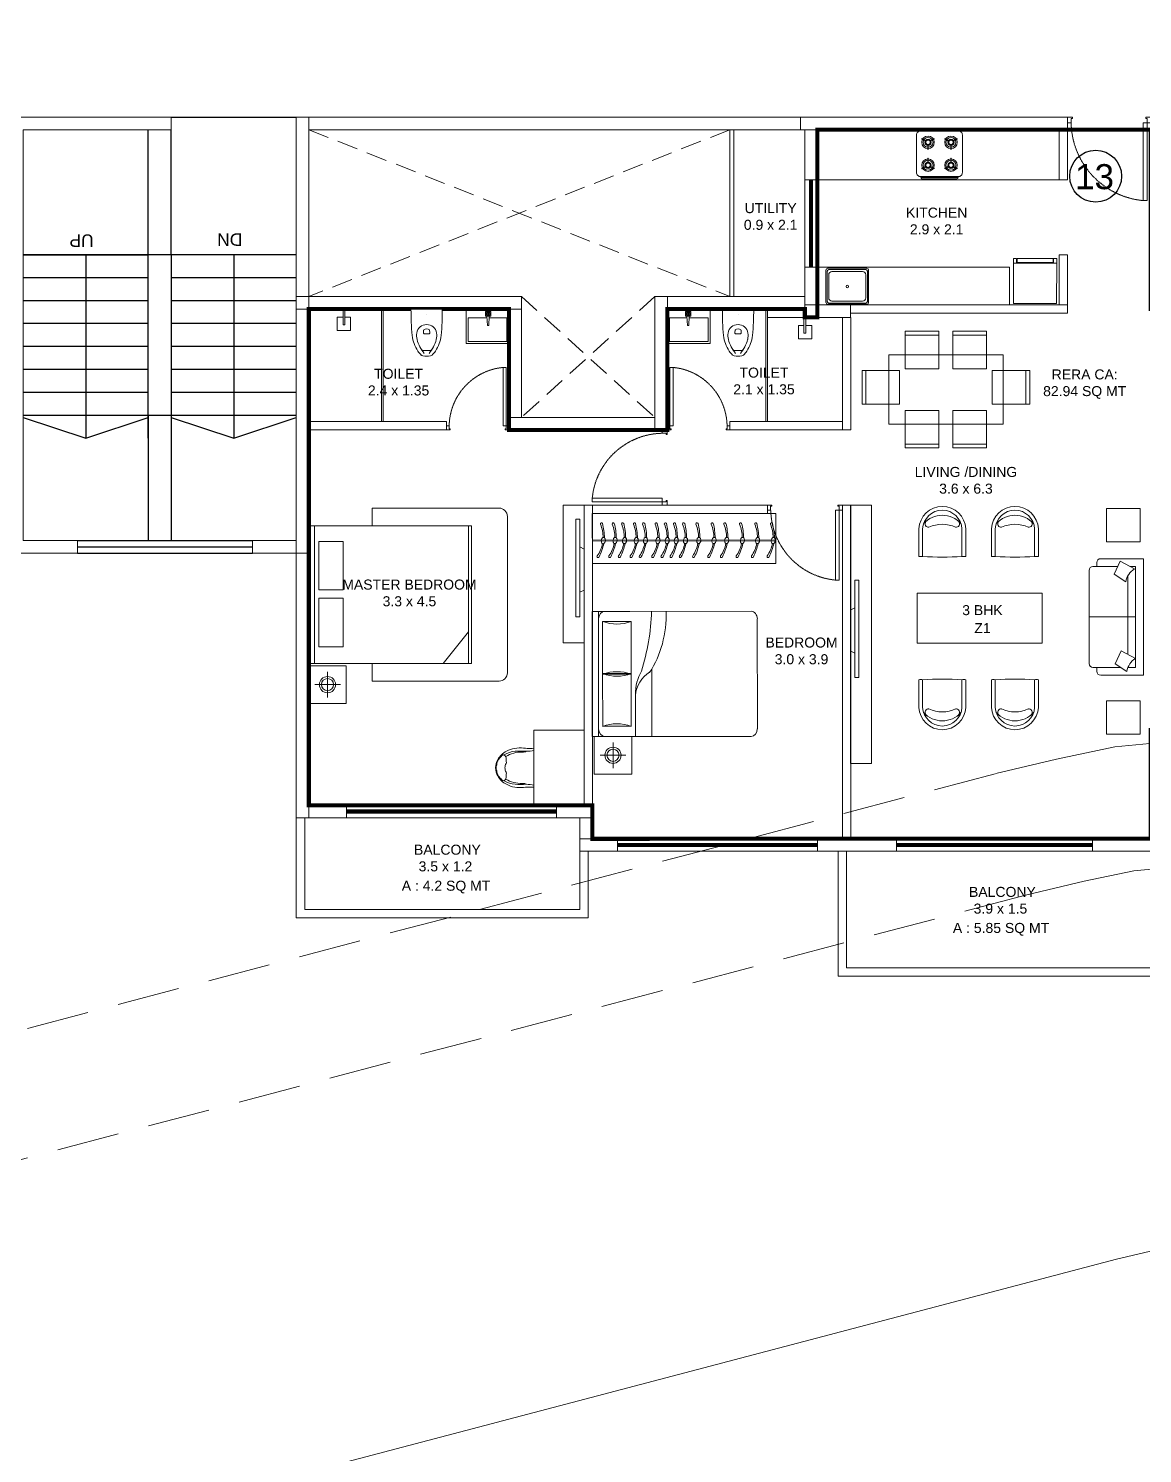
# Model space of a CAD drawing. Header units: inches. Extents: x 27644242 to 29761523, y -859349 to 216979.
# Drawn here: x 29162620 to 29175980, y -572064 to -554979 of the extents above; entities that cross this region are included whole.
import ezdxf

# ---------------------------------------------------------------- set-up
doc = ezdxf.new("R2010")
doc.units = ezdxf.units.IN
doc.header["$MEASUREMENT"] = 0
doc.set_wipeout_variables(frame=1)
for name, pattern in [('01-Xref Col Podium Lvl-1$0$HIDDEN', [0.375, 0.25, -0.125]), ('DASHED', [0.75, 0.5, -0.25]), ('DASHED2', [0.375, 0.25, -0.125]), ('HIDDEN', [0.375, 0.25, -0.125])]:
    doc.linetypes.add(name, pattern=pattern)
doc.layers.get('Defpoints').update_dxf_attribs({"color": 8})
for name, color, linetype, lineweight in [('AHC-A-DUCT', 14, 'HIDDEN', 5), ('DOOR', 4, 'Continuous', 0), ('ELEVATION', 40, 'Continuous', 13), ('FURN', 250, 'Continuous', 0), ('RVA Site Boundary', 17, 'Continuous', 15), ('WALL', 7, 'Continuous', 20), ('WINDOW', 162, 'Continuous', 13)]:
    doc.layers.add(name, color=color, linetype=linetype, lineweight=lineweight)
for name, color, linetype in [('KPA Elevation Line 3', 252, 'Continuous'), ('KPA General Plan Line', 1, 'Continuous'), ('KPA Glass', 152, 'Continuous'), ('KPA Stair Line', 253, 'Continuous'), ('KPA Text', 7, 'Continuous'), ('text', 7, 'Continuous')]:
    doc.layers.add(name, color=color, linetype=linetype)
doc.styles.add('AMITS', font='arial.ttf')
doc.styles.get("Standard").update_dxf_attribs({"font": 'swiss.ttf'})

# ---------------------------------------------------------------- blocks, each defined once
blk = doc.blocks.new('A$C69BC79EC')
for p, q in [((980, 3480), (230, 3230)), ((980, 1280), (980, 3480)), ((1730, 3230), (980, 3480)), ((2755, 3480), (2005, 3230)), ((2755, 1280), (2755, 3480)), ((3505, 3230), (2755, 3480))]:
    blk.add_line(p, q)
at = {"layer": 'KPA Elevation Line 3'}
for p, q in [((1730, 1280), (1730, 3480)), ((2005, 3480), (2005, 1280)), ((1730, 3205), (2005, 3205)), ((1730, 1280), (2005, 1280))]:
    blk.add_line(p, q, dxfattribs=at)
at = {"layer": 'KPA General Plan Line'}
blk.add_line((1730, -370), (230, -370), dxfattribs=at)
at = {"layer": 'KPA Glass', "ltscale": 500}
for p, q in [((2855, 4855), (755, 4855)), ((2855, 4780), (755, 4780)), ((2855, 4705), (755, 4705))]:
    blk.add_line(p, q, dxfattribs=at)
at = {"layer": 'KPA Stair Line', "ltscale": 500}
for p, q in [((1730, 3205), (1730, 4705)), ((2005, 3205), (2005, 4705)), ((1730, 1280), (1730, -220)), ((2005, 1280), (2005, -220))]:
    blk.add_line(p, q, dxfattribs=at)
at = {"layer": 'KPA Stair Line'}
for p, q in [((230, 3205), (1730, 3205)), ((2005, 3205), (3505, 3205)), ((230, 2930), (1730, 2930)), ((2005, 2930), (3505, 2930)), ((230, 2655), (1730, 2655)), ((2005, 2655), (3505, 2655)), ((230, 2380), (1730, 2380)), ((2005, 2380), (3505, 2380)), ((230, 2105), (1730, 2105)), ((2005, 2105), (3505, 2105)), ((230, 1830), (1730, 1830)), ((2005, 1830), (3505, 1830)), ((230, 1555), (1730, 1555)), ((2005, 1555), (3505, 1555)), ((230, 1280), (1730, 1280)), ((3505, 1280), (2005, 1280)), ((2005, 1280), (3505, 1280))]:
    blk.add_line(p, q, dxfattribs=at)
at = {"layer": 'WALL', "ltscale": 500}
for p, q in [((755, 4855), (80, 4855)), ((80, -370), (80, 4855)), ((755, 4705), (755, 4855)), ((2855, 4705), (2855, 4855)), ((3655, 4855), (2855, 4855)), ((3655, 4855), (3655, -370)), ((755, 4705), (230, 4705)), ((230, -370), (230, 4705)), ((3505, 4705), (2855, 4705)), ((3505, 4705), (3505, -220)), ((1730, -220), (3505, -220)), ((1730, -220), (1730, -370)), ((80, -370), (230, -370)), ((1730, -370), (3655, -370))]:
    blk.add_line(p, q, dxfattribs=at)
at = {"layer": 'KPA Text', "extrusion": (-0.021168, 5.594e-15, 0.999776)}
for s, p in [('DN', (-1023, 877, -18)), ('UP', (-1035, 2659, -55))]:
    blk.add_text(s, height=150, rotation=90, dxfattribs=at).set_placement(p)
blk = doc.blocks.new('A$C3D5F2F58')
at = {"color": 0, "linetype": 'ByBlock'}
blk.add_wipeout([(188, 0), (-188, 0), (-185, -125), (-183, -194), (-179, -263), (-176, -302), (-170, -349), (-151, -415), (-144, -433), (-131, -459), (-112, -495), (-106, -504), (-86, -530), (-72, -545), (-64, -553), (-56, -558), (-41, -562), (-23, -564), (3, -565), (30, -563), (47, -561), (56, -558), (74, -543), (101, -511), (135, -451), (158, -392), (171, -340), (179, -260), (185, -136), (187, -46)], dxfattribs=at)
for p, q in [((-188, 0), (188, 0)), ((0, -63), (0, -63)), ((-38, -282), (-36, -255)), ((-24, -298), (24, -298)), ((36, -255), (38, -282)), ((-43, -497), (43, -497))]:
    blk.add_line(p, q, dxfattribs=at)
at = {"color": 0, "linetype": 'ByBlock', "extrusion": (0, 0, -1)}
for centre, major_axis, ratio, start_param, end_param in [((3903, 5), (4088, 164), 0.940247, 3.100232, 3.182953), ((-3903, 5), (-4088, 164), 0.940247, 3.100232, 3.182953), ((276, -258), (321, 321), 1, 3.353441, 3.79389), ((87, -319), (147, 147), 1, 3.705861, 4.079165), ((0, -305), (84.4, 84.4), 1, 4.07333, 6.922251), ((-24, -284), (10, 10), 1, 2.356198, 4.018929), ((-27, -256), (6.03, 6.03), 1, 4.01894, 4.852375), ((0, -292), (-38.2, 38.2), 1, 0.139988, 1.430816), ((24, -284), (-10, 10), 1, 2.264265, 3.926995), ((27, -256), (6.03, 6.03), 1, -0.139979, 0.693472), ((-276, -258), (-321, 321), 1, 2.489302, 2.929752), ((-87, -319), (-147, 147), 1, 2.204028, 2.577331), ((326, -246), (-323, 323), 1, 4.816657, 5.23508), ((119, -350), (193, 193), 1, 3.092098, 3.328462), ((-43, -474), (16.1, 16.1), 1, 2.356198, 3.387836), ((-326, -246), (-323, 323), 1, 2.618909, 3.037332), ((43, -474), (16.1, 16.1), 1, 1.324559, 2.356198), ((-119, -350), (193, 193), 1, 1.383935, 1.620298), ((-41, -527), (24.1, 24.1), 1, 2.528301, 3.092099), ((0, -292), (-193, 193), 1, 3.75489, 4.099099), ((41, -527), (24.1, 24.1), 1, 1.620298, 2.184095)]:
    blk.add_ellipse(centre, major_axis=major_axis, ratio=ratio, start_param=start_param, end_param=end_param, dxfattribs=at)
blk = doc.blocks.new('A$C3E645E75')
at = {"extrusion": (0, 0, -1), "zscale": -0.9999999999999998, "rotation": 179.9999999999989}
blk.add_blockref('A$C3D5F2F58', (0, 0), dxfattribs=at)
blk = doc.blocks.new('A$C700F438C')
at = {"layer": 'FURN', "color": 8, "extrusion": (-6.65399e-08, 5.27913e-08, 1)}
for p, q in [((0, 0.091, 0), (0, 1.409, 0)), ((0.073, 1.5, 0), (1.83, 1.5, 0)), ((1.855, 1.378, 0), (1.512, 1.378, 0)), ((1.512, 1.378, 0), (1.512, 0.747, 0)), ((1.98, 1.5, 0), (1.53, 1.5, 0)), ((1.98, 1.5, 0), (1.53, 1.5, 0)), ((1.98, 1.5, 0), (1.53, 1.5, 0)), ((1.855, 0.747, 0), (1.855, 1.378, 0)), ((1.904, 1.5, 0), (1.904, 0, 0)), ((1.267, 0.799, 0), (1.267, 0, 0)), ((1.512, 0.122, 0), (1.512, 0.754, 0)), ((1.512, 0.754, 0), (1.855, 0.754, 0)), ((1.512, 0.747, 0), (1.855, 0.747, 0)), ((1.855, 0.754, 0), (1.855, 0.122, 0)), ((1.463, 0.503, 0), (1.463, 0, 0)), ((1.83, 0, 0), (0.074, 0, 0)), ((1.855, 0.122, 0), (1.512, 0.122, 0)), ((1.904, 0, 0), (1.98, 0, 0))]:
    blk.add_line(p, q, dxfattribs=at)
at = {"layer": 'FURN', "linetype": 'Continuous', "lineweight": 0, "extrusion": (-6.65399e-08, 5.27913e-08, 1)}
blk.add_line((1.83, 0, 0), (1.917, 0, 0), dxfattribs=at)
at = {"layer": 'FURN', "color": 8, "extrusion": (6.65399e-08, -5.27913e-08, -1)}
for centre, major_axis, ratio, start_param, end_param in [((0.073, 1.409, 0), (0, -0.0914, 0), 0.803207, 1.570796, 3.141593), ((1.959, 1.454, 0), (0, -1.077, 0), 0.803207, 0.880587, 1.613256), ((3.067, 1.603, 0), (0, -2.243, 0), 0.803207, 1.197175, 1.525138), ((1.683, 2.11, 0), (0, -0.762, 0), 0.803207, -0.283794, 0.283794), ((1.83, 1.409, 0), (0, -0.0914, 0), 0.803207, 3.141593, 4.712389), ((0.669, 0.085, 0), (-0.705, -0.615, 0), 0.604617, 2.952061, 3.536756), ((-0.032, 0.19, 0), (-1.467, -0.494, 0), 0.581007, 3.019706, 3.343381), ((1.684, 0.015, 0), (0, -0.762, 0), 0.803207, 2.857799, 3.425387), ((0.074, 0.091, 0), (0, -0.0914, 0), 0.803207, 0, 1.570796), ((1.83, 0.092, 0), (0, -0.0914, 0), 0.803207, -1.570796, 0)]:
    blk.add_ellipse(centre, major_axis=major_axis, ratio=ratio, start_param=start_param, end_param=end_param, dxfattribs=at)
at = {"layer": 'FURN', "color": 8, "extrusion": (-6.65399e-08, 5.27913e-08, 1)}
for centre, start_param, end_param in [((1.683, 1.485, 0), -0.283794, 0.283794), ((1.684, -0.61, 0), 2.857799, 3.425387)]:
    blk.add_ellipse(centre, major_axis=(0, -0.762, 0), ratio=0.803207, start_param=start_param, end_param=end_param, dxfattribs=at)
blk = doc.blocks.new('BEDROOM')
at = {"layer": 'FURN', "linetype": 'Continuous', "extrusion": (-5.00305e-08, -8.66553e-08, 1)}
for p, q in [((912, 347, 0), (1220, 347, 0)), ((1066, 501, 0), (1066, 193, 0))]:
    blk.add_line(p, q, dxfattribs=at)
at = {"layer": 'FURN', "ltscale": 500}
blk.add_line((1315, 122, 0), (1315, -1378, 0), dxfattribs=at)
at = {"layer": 'FURN', "ltscale": 0.05, "extrusion": (-5.00305e-08, -8.66553e-08, 1), "elevation": 0}
blk.add_lwpolyline([(1291, 122), (841, 122), (841, 572), (1291, 572)], close=True, dxfattribs=at)
at = {"layer": 'FURN', "linetype": 'Continuous', "extrusion": (-5.00305e-08, -8.66553e-08, 1)}
for radius in [97, 72.8]:
    blk.add_circle((1066, 347, 0), radius, dxfattribs=at)
at = {"layer": 'FURN', "extrusion": (-3.01072e-07, 1.30707e-07, 1), "xscale": -1000.000000000015, "yscale": 1000.000000000015, "zscale": 1000.000000000007, "rotation": 180.0236273616612}
blk.add_blockref('A$C700F438C', (-665, 121, 0), dxfattribs=at)
blk = doc.blocks.new('hob')
at = {"layer": 'FURN', "extrusion": (2e-16, 7.34249e-08, 1)}
for p, q in [((-747640, 890447), (-747613, 890399)), ((-747636, 890449), (-747608, 890402)), ((-747280, 890449), (-747308, 890402)), ((-747276, 890447), (-747303, 890399)), ((-747640, 890302), (-747613, 890350)), ((-747636, 890300), (-747608, 890347)), ((-747510, 890377), (-747566, 890377)), ((-747510, 890372), (-747566, 890372)), ((-747405, 890377), (-747350, 890377)), ((-747405, 890372), (-747350, 890372)), ((-747280, 890300), (-747308, 890347)), ((-747276, 890302), (-747303, 890350)), ((-747640, 890172), (-747613, 890124)), ((-747636, 890174), (-747608, 890127)), ((-747510, 890102), (-747566, 890102)), ((-747510, 890097), (-747566, 890097)), ((-747405, 890102), (-747350, 890102)), ((-747405, 890097), (-747350, 890097)), ((-747280, 890174), (-747308, 890127)), ((-747276, 890172), (-747303, 890124)), ((-747640, 890027), (-747613, 890075)), ((-747636, 890025), (-747608, 890072)), ((-747280, 890025), (-747308, 890072)), ((-747276, 890027), (-747303, 890075))]:
    blk.add_line(p, q, dxfattribs=at)
at = {"layer": 'FURN', "extrusion": (2e-16, 7.34249e-08, 1), "elevation": 0}
for points in [[(-747233, 889962), (-747683, 889962, -0.414214), (-747733, 890012), (-747733, 890462, -0.414214), (-747683, 890512), (-747233, 890512, -0.414214), (-747183, 890462), (-747183, 890012, -0.414214)], [(-747173, 890462, -0.414214), (-747158, 890447), (-747158, 890027, -0.414214), (-747173, 890012), (-747173, 890027)]]:
    blk.add_lwpolyline(points, format="xyb", close=True, dxfattribs=at)
at = {"layer": 'FURN', "extrusion": (2e-16, 7.34249e-08, 1), "const_width": 20, "elevation": 0}
for points in [[(-747625, 890375, 1), (-747565, 890375, 1)], [(-747290, 890375, 1), (-747350, 890375, 1)], [(-747625, 890100, -1), (-747565, 890100, -1)], [(-747290, 890100, 1), (-747350, 890100, 1)]]:
    blk.add_lwpolyline(points, format="xyb", close=True, dxfattribs=at)
at = {"layer": 'FURN', "extrusion": (2e-16, 7.34249e-08, 1)}
for centre, radius in [((-747595, 890375, 0), 75), ((-747595, 890375, 0), 60), ((-747320, 890375, 0), 75), ((-747320, 890375, 0), 60), ((-747595, 890375, 0), 37.5), ((-747320, 890375, 0), 37.5), ((-747595, 890100, 0), 75), ((-747595, 890100, 0), 60), ((-747595, 890100, 0), 37.5), ((-747320, 890100, 0), 75), ((-747320, 890100, 0), 60), ((-747320, 890100, 0), 37.5)]:
    blk.add_circle(centre, radius, dxfattribs=at)
for centre, start, end in [((-747595, 890375, 0), 118.3146, 121.6854), ((-747320, 890375, 0), 58.3146, 61.6854), ((-747320, 890375, 0), 58.3146, 61.6854), ((-747595, 890375, 0), 238.3146, 241.6854), ((-747595, 890375, 0), 358.3146, 1.6854), ((-747320, 890375, 0), 178.3146, 181.6854), ((-747320, 890375, 0), 298.3146, 301.6854), ((-747595, 890100, 0), 118.3146, 121.6854), ((-747595, 890100, 0), 358.3146, 1.6854), ((-747320, 890100, 0), 178.3146, 181.6854), ((-747320, 890100, 0), 58.3146, 61.6854), ((-747320, 890100, 0), 58.3146, 61.6854), ((-747595, 890100, 0), 238.3146, 241.6854), ((-747320, 890100, 0), 298.3146, 301.6854)]:
    blk.add_arc(centre, 85, start, end, dxfattribs=at)
blk = doc.blocks.new('DOOR_750')
at = {"layer": 'DOOR'}
for points in [[(-70, 50), (-32, 50), (-32, 750), (-70, 750)], [(-750, 50), (-718, 50), (-718, 12), (-705, 12), (-705, 0), (-750, 0)], [(0, 50), (-32, 50), (-32, 12), (-45, 12), (-45, 0), (0, 0)]]:
    blk.add_lwpolyline(points, close=True, dxfattribs=at)
at = {"layer": 'DOOR', "linetype": 'DASHED', "ltscale": 10}
blk.add_arc((-2, 38), 715, 95.4221, 179.0403, dxfattribs=at)
blk = doc.blocks.new('A$C3C731254-flat-1')
at = {"layer": 'FURN'}
for p, q in [((-77430, -2820), (-77431, -2802)), ((-77430, -2802), (-77318, -2797)), ((-77430, -2820), (-77318, -2825))]:
    blk.add_line(p, q, dxfattribs=at)
for points in [[(-77233, -3061), (-77648, -3061), (-77648, -2547), (-77233, -2547)], [(-77263, -2843), (-77263, -2778), (-77318, -2778), (-77318, -2843)], [(-77275, -2831), (-77275, -2791), (-77306, -2791), (-77306, -2831)], [(-77287, -2819), (-77287, -2803), (-77293, -2803), (-77293, -2819)]]:
    blk.add_lwpolyline(points, close=True, dxfattribs=at)
blk.add_lwpolyline([(-77339, -2824), (-77339, -3036), (-77623, -3036), (-77623, -2572), (-77339, -2572), (-77339, -2798)], dxfattribs=at)
blk = doc.blocks.new('A$C3A956F37-flat-1')
at = {"layer": 'FURN'}
blk.add_line((-168, 90), (0, 90), dxfattribs=at)
for points in [[(-97, 67), (-97, 0), (-259, 0), (-259, 161), (-97, 161), (-97, 90)], [(0, 67), (-191, 67), (-191, 90), (-168, 90)]]:
    blk.add_lwpolyline(points, dxfattribs=at)
blk = doc.blocks.new('KITCHEN')
at = {"layer": 'FURN'}
for p, q in [((-135610, 231799, 0), (-135610, 232190, 0)), ((-135596, 231813, 0), (-135596, 232176, 0)), ((-135120, 232209, 0), (-135591, 232209, 0)), ((-135134, 232195, 0), (-135577, 232195, 0)), ((-135115, 231813, 0), (-135115, 232176, 0)), ((-135100, 231799, 0), (-135100, 232190, 0)), ((-135578, 231857, 0), (-135578, 232132, 0)), ((-135172, 232171, 0), (-135539, 232171, 0)), ((-135133, 232132, 0), (-135133, 231857, 0)), ((-135120, 231779, 0), (-135591, 231779, 0)), ((-135134, 231794, 0), (-135577, 231794, 0)), ((-135172, 231818, 0), (-135539, 231818, 0))]:
    blk.add_line(p, q, dxfattribs=at)
blk.add_circle((-135356, 231997, 0), 14.6, dxfattribs=at)
for centre, radius, start, end in [((-135591, 232190, 0), 19.4, 89.9999, 179.9999), ((-135577, 232176, 0), 19.4, 89.9999, 179.9999), ((-135134, 232176, 0), 19.4, 359.9999, 89.9999), ((-135120, 232190, 0), 19.4, 359.9999, 89.9999), ((-135539, 232132, 0), 38.9, 89.9999, 179.9999), ((-135172, 232132, 0), 38.9, 359.9999, 89.9999), ((-135539, 231857, 0), 38.9, 179.9999, 269.9999), ((-135172, 231857, 0), 38.9, 269.9999, 359.9999), ((-135591, 231799, 0), 19.4, 180.0001, 270.0001), ((-135577, 231813, 0), 19.4, 180.0001, 270.0001), ((-135134, 231813, 0), 19.4, 270.0001, 0.0001), ((-135120, 231799, 0), 19.4, 270.0001, 0.0001)]:
    blk.add_arc(centre, radius, start, end, dxfattribs=at)
blk = doc.blocks.new('edddew234')
at = {"layer": 'FURN', "linetype": 'Continuous', "extrusion": (5.00305e-08, 8.66553e-08, 1)}
for p, q in [((1391, 2058, 0), (1391, 1750, 0)), ((1545, 1904, 0), (1237, 1904, 0))]:
    blk.add_line(p, q, dxfattribs=at)
at = {"layer": 'FURN', "ltscale": 0.05, "extrusion": (5.00305e-08, 8.66553e-08, 1)}
for p, q in [((1616, 1650, 0), (-334, 1650, 0)), ((-334, 1650, 0), (-334, 0, 0)), ((6, 1650, 0), (-299, 1271, 0)), ((-299, 1650, 0), (-299, 0, 0)), ((1547, 1650, 0), (1547, 0, 0)), ((1616, 1650, 0), (1616, 0, 0)), ((1616, 0, 0), (-334, 0, 0))]:
    blk.add_line(p, q, dxfattribs=at)
blk.add_lwpolyline([(1166, 1679), (1616, 1679), (1616, 2129), (1166, 2129)], close=True, dxfattribs=at)
at = {"layer": 'FURN', "linetype": 'Continuous', "extrusion": (5.00305e-08, 8.66553e-08, 1)}
for points in [[(1494, 1449), (1203, 1449), (1203, 869), (1494, 869)], [(1494, 190), (1203, 190), (1203, 769), (1494, 769)]]:
    blk.add_lwpolyline(points, close=True, dxfattribs=at)
for radius in [97, 72.8]:
    blk.add_circle((1391, 1904), radius, dxfattribs=at)
blk = doc.blocks.new('TVVVV')
at = {"layer": 'FURN', "ltscale": 1000, "elevation": 0}
blk.add_lwpolyline([(-130, 740), (-82, 740), (-82, -429), (-130, -429)], close=True, dxfattribs=at)
for points in [[(-130, 447), (-179, 422)], [(-130, -96), (-179, -71)]]:
    blk.add_lwpolyline(points, dxfattribs=at)
blk = doc.blocks.new('CHAIR3A')
at = {"linetype": 'ByBlock'}
blk.add_line((-52, -301), (-52, 301), dxfattribs=at)
for points in [[(-52, 301, -0.003941), (-52, 301, 0.024434), (-3, 299, 0.045583), (106, 303, -0.150789), (371, 255, -0.143435), (506, 126, -0.142303), (537, 0, -2.98005)], [(-52, 267, 0.057605), (62, 255, -0.038875), (238, 255, -0.121281), (406, 199, -1.697813)], [(-52, 267, 0.057605), (62, 255, -0.038875), (238, 255, -0.121281), (406, 199, -1.697813)], [(68, 254, 0.173618), (87, 244, 0.0594), (126, 241, -0.149572), (381, 173, 1.755029)], [(68, 254, 0.173618), (87, 244, 0.0594), (126, 241, -0.149572), (381, 173, 1.755029)], [(-52, -301, 0.003941), (-52, -300, -0.024434), (-3, -299, -0.045583), (106, -303, 0.150789), (371, -255, 0.143435), (506, -126, 0.142303), (537, 0, 2.98005)], [(529, 0, 0.08954), (521, 43, -0.106296), (517, 70, 0.127969), (512, 95, 0.046207), (480, 147, 0.087077), (465, 161, -0.116175), (440, 187, 0.417123), (406, 196, 0.303615), (375, 132, -0.099252), (373, 96, 0.17219), (376, 68, -0.081748), (395, 0, 1.609398)], [(529, 0, 0.08954), (521, 43, -0.106296), (517, 70, 0.127969), (512, 95, 0.046207), (480, 147, 0.087077), (465, 161, -0.116175), (440, 187, 0.417123), (406, 196, 0.303615), (375, 132, -0.099252), (373, 96, 0.17219), (376, 68, -0.081748), (395, 0, 1.609398)], [(529, 0, -0.08954), (521, -43, 0.106296), (517, -70, -0.127969), (512, -95, -0.046207), (480, -147, -0.087077), (465, -161, 0.116175), (440, -187, -0.417123), (406, -196, -0.303615), (375, -132, 0.099252), (373, -96, -0.17219), (376, -68, 0.081748), (395, 0, -1.609398)], [(529, 0, -0.08954), (521, -43, 0.106296), (517, -70, -0.127969), (512, -95, -0.046207), (480, -147, -0.087077), (465, -161, 0.116175), (440, -187, -0.417123), (406, -196, -0.303615), (375, -132, 0.099252), (373, -96, -0.17219), (376, -68, 0.081748), (395, 0, -1.609398)], [(-52, -267, -0.057605), (62, -255, 0.038875), (238, -255, 0.121281), (406, -199, 1.697813)], [(-52, -267, -0.057605), (62, -255, 0.038875), (238, -255, 0.121281), (406, -199, 1.697813)], [(68, -254, -0.173618), (87, -244, -0.0594), (126, -241, 0.149572), (381, -173, -1.755029)], [(68, -254, -0.173618), (87, -244, -0.0594), (126, -241, 0.149572), (381, -173, -1.755029)]]:
    blk.add_lwpolyline(points, format="xyb", dxfattribs=at)
blk = doc.blocks.new('09CH600A')
at = {"linetype": 'ByBlock'}
blk.add_wipeout([(-275, 0), (275, 0), (274, -35), (277, -145), (278, -240), (261, -323), (234, -387), (193, -448), (142, -494), (109, -515), (34, -539), (-15, -540), (-54, -535), (-102, -518), (-170, -471), (-211, -424), (-233, -388), (-250, -350), (-273, -270), (-279, -219), (-278, -158), (-273, -96), (-273, -53), (-274, -23), (-275, -1)], dxfattribs=at)
at = {"linetype": 'ByBlock', "xscale": 0.9151414309484192, "yscale": 0.9151414309484192, "zscale": 0.9151414309484192, "rotation": 270.0696394041314}
blk.add_blockref('CHAIR3A', (0, -48), dxfattribs=at)
blk = doc.blocks.new('rffffff')
at = {"layer": 'FURN'}
for p, q in [((146, 519, 0), (-2054, 519, 0)), ((-2054, 519, 0), (-2053, -81, 0)), ((146, 519, 0), (147, -81, 0)), ((146, 251, 0), (-2054, 250, 0)), ((146, 239, 0), (-2054, 238, 0)), ((147, -81, 0), (-2053, -81, 0))]:
    blk.add_line(p, q, dxfattribs=at)
at = {"layer": 'FURN', "extrusion": (9.36485e-09, 6.40542e-09, 1)}
for points in [[(-2028, 206, 0.144333), (-2019, 208, 0.107177), (-2009, 216, 0.077818), (-2003, 227, 0.065016), (-1999, 242, 0.065016), (-2000, 257, 0.077818), (-2004, 269, 0.107177), (-2011, 279, 0.144333), (-2020, 282, 0.144333), (-2029, 280, 0.107177), (-2038, 273, 0.077818), (-2044, 262, 0.065016), (-2048, 247, 0.065016), (-2047, 231, 0.077818), (-2044, 219, 0.107177), (-2036, 210, 0.144333)], [(-1840, 206, 0.144333), (-1831, 208, 0.107177), (-1821, 216, 0.077818), (-1815, 227, 0.065016), (-1811, 242, 0.065016), (-1812, 257, 0.077818), (-1816, 269, 0.107177), (-1823, 279, 0.144333), (-1832, 282, 0.144333), (-1841, 280, 0.107177), (-1850, 273, 0.077818), (-1856, 262, 0.065016), (-1860, 247, 0.065016), (-1859, 231, 0.077818), (-1856, 219, 0.107177), (-1848, 210, 0.144333)], [(-1657, 207, 0.144333), (-1648, 208, 0.107177), (-1639, 216, 0.077818), (-1633, 227, 0.065016), (-1629, 242, 0.065016), (-1630, 257, 0.077818), (-1633, 269, 0.107177), (-1641, 279, 0.144333), (-1649, 282, 0.144333), (-1658, 280, 0.107177), (-1668, 273, 0.077818), (-1674, 262, 0.065016), (-1678, 247, 0.065016), (-1677, 232, 0.077818), (-1673, 219, 0.107177), (-1666, 210, 0.144333)], [(-1469, 207, 0.144333), (-1460, 208, 0.107177), (-1451, 216, 0.077818), (-1444, 227, 0.065016), (-1441, 242, 0.065016), (-1441, 257, 0.077818), (-1445, 269, 0.107177), (-1453, 279, 0.144333), (-1461, 282, 0.144333), (-1470, 281, 0.107177), (-1480, 273, 0.077818), (-1486, 262, 0.065016), (-1489, 247, 0.065016), (-1489, 232, 0.077818), (-1485, 219, 0.107177), (-1477, 210, 0.144333)], [(-1317, 207, 0.144333), (-1308, 208, 0.107177), (-1298, 216, 0.077818), (-1292, 227, 0.065016), (-1289, 242, 0.065016), (-1289, 257, 0.077818), (-1293, 269, 0.107177), (-1301, 279, 0.144333), (-1309, 282, 0.144333), (-1318, 281, 0.107177), (-1327, 273, 0.077818), (-1334, 262, 0.065016), (-1337, 247, 0.065016), (-1337, 232, 0.077818), (-1333, 219, 0.107177), (-1325, 210, 0.144333)], [(-1135, 207, 0.144333), (-1126, 208, 0.107177), (-1116, 216, 0.077818), (-1110, 227, 0.065016), (-1106, 242, 0.065016), (-1107, 257, 0.077818), (-1111, 270, 0.107177), (-1118, 279, 0.144333), (-1127, 282, 0.144333), (-1136, 281, 0.107177), (-1145, 273, 0.077818), (-1151, 262, 0.065016), (-1155, 247, 0.065016), (-1154, 232, 0.077818), (-1151, 220, 0.107177), (-1143, 210, 0.144333)], [(-975, 207, 0.144333), (-966, 208, 0.107177), (-957, 216, 0.077818), (-951, 227, 0.065016), (-947, 242, 0.065016), (-947, 257, 0.077818), (-951, 270, 0.107177), (-959, 279, 0.144333), (-967, 282, 0.144333), (-976, 281, 0.107177), (-986, 273, 0.077818), (-992, 262, 0.065016), (-996, 247, 0.065016), (-995, 232, 0.077818), (-991, 220, 0.107177), (-984, 210, 0.144333)], [(-865, 207, 0.144333), (-856, 209, 0.107177), (-846, 216, 0.077818), (-840, 227, 0.065016), (-836, 242, 0.065016), (-837, 257, 0.077818), (-841, 270, 0.107177), (-848, 279, 0.144333), (-857, 283, 0.144333), (-866, 281, 0.107177), (-875, 273, 0.077818), (-881, 262, 0.065016), (-885, 247, 0.065016), (-885, 232, 0.077818), (-881, 220, 0.107177), (-873, 210, 0.144333)], [(-756, 207, 0.144333), (-747, 209, 0.107177), (-738, 216, 0.077818), (-731, 227, 0.065016), (-728, 242, 0.065016), (-728, 258, 0.077818), (-732, 270, 0.107177), (-740, 279, 0.144333), (-748, 283, 0.144333), (-757, 281, 0.107177), (-766, 273, 0.077818), (-773, 262, 0.065016), (-776, 247, 0.065016), (-776, 232, 0.077818), (-772, 220, 0.107177), (-764, 210, 0.144333)], [(-645, 207, 0.144333), (-636, 209, 0.107177), (-627, 216, 0.077818), (-621, 227, 0.065016), (-617, 242, 0.065016), (-617, 258, 0.077818), (-621, 270, 0.107177), (-629, 279, 0.144333), (-637, 283, 0.144333), (-646, 281, 0.107177), (-656, 273, 0.077818), (-662, 262, 0.065016), (-666, 247, 0.065016), (-665, 232, 0.077818), (-661, 220, 0.107177), (-654, 210, 0.144333)], [(-495, 207, 0.144333), (-486, 209, 0.107177), (-477, 216, 0.077818), (-471, 227, 0.065016), (-467, 242, 0.065016), (-468, 258, 0.077818), (-471, 270, 0.107177), (-479, 279, 0.144333), (-488, 283, 0.144333), (-496, 281, 0.107177), (-506, 273, 0.077818), (-512, 262, 0.065016), (-516, 247, 0.065016), (-515, 232, 0.077818), (-511, 220, 0.107177), (-504, 210, 0.144333)], [(-385, 207, 0.144333), (-376, 209, 0.107177), (-366, 216, 0.077818), (-360, 227, 0.065016), (-357, 242, 0.065016), (-357, 258, 0.077818), (-361, 270, 0.107177), (-369, 279, 0.144333), (-377, 283, 0.144333), (-386, 281, 0.107177), (-395, 273, 0.077818), (-402, 262, 0.065016), (-405, 247, 0.065016), (-405, 232, 0.077818), (-401, 220, 0.107177), (-393, 210, 0.144333)], [(-244, 207, 0.144333), (-235, 209, 0.107177), (-226, 216, 0.077818), (-219, 227, 0.065016), (-216, 242, 0.065016), (-216, 258, 0.077818), (-220, 270, 0.107177), (-228, 279, 0.144333), (-236, 283, 0.144333), (-245, 281, 0.107177), (-254, 273, 0.077818), (-261, 262, 0.065016), (-264, 247, 0.065016), (-264, 232, 0.077818), (-260, 220, 0.107177), (-252, 210, 0.144333)], [(-130, 207, 0.144333), (-121, 209, 0.107177), (-112, 216, 0.077818), (-106, 227, 0.065016), (-102, 242, 0.065016), (-102, 258, 0.077818), (-106, 270, 0.107177), (-114, 279, 0.144333), (-122, 283, 0.144333), (-131, 281, 0.107177), (-141, 273, 0.077818), (-147, 262, 0.065016), (-151, 247, 0.065016), (-150, 232, 0.077818), (-146, 220, 0.107177), (-139, 210, 0.144333)], [(11, 207, 0.144333), (20, 209, 0.107177), (29, 216, 0.077818), (35, 227, 0.065016), (39, 242, 0.065016), (38, 258, 0.077818), (35, 270, 0.107177), (27, 279, 0.144333), (18, 283, 0.144333), (10, 281, 0.107177), (0, 273, 0.077818), (-6, 262, 0.065016), (-10, 247, 0.065016), (-9, 232, 0.077818), (-5, 220, 0.107177), (2, 210, 0.144333)]]:
    blk.add_lwpolyline(points, format="xyb", close=True, dxfattribs=at)
for points in [[(-2038, 211, 0.057952), (-2015, 41, 1.08017), (-1990, 49, -0.102886), (-2022, 207, -0.821198)], [(-1850, 212, 0.057952), (-1827, 41, 1.08017), (-1802, 49, -0.102886), (-1834, 207, -0.821198)], [(-1668, 212, 0.057952), (-1644, 41, 1.08017), (-1619, 50, -0.102886), (-1651, 207, -0.821198)], [(-1479, 212, 0.057952), (-1456, 41, 1.08017), (-1431, 50, -0.102886), (-1463, 207, -0.821198)], [(-1327, 212, 0.057952), (-1304, 41, 1.08017), (-1279, 50, -0.102886), (-1311, 207, -0.821198)], [(-1145, 212, 0.057952), (-1122, 41, 1.08017), (-1097, 50, -0.102886), (-1129, 207, -0.821198)], [(-985, 212, 0.057952), (-962, 41, 1.08017), (-937, 50, -0.102886), (-969, 207, -0.821198)], [(-875, 212, 0.057952), (-852, 41, 1.08017), (-827, 50, -0.102886), (-859, 207, -0.821198)], [(-766, 212, 0.057952), (-743, 41, 1.08017), (-718, 50, -0.102886), (-750, 207, -0.821198)], [(-656, 212, 0.057952), (-632, 41, 1.08017), (-607, 50, -0.102886), (-639, 207, -0.821198)], [(-506, 212, 0.057952), (-482, 41, 1.08017), (-457, 50, -0.102886), (-489, 207, -0.821198)], [(-395, 212, 0.057952), (-372, 41, 1.08017), (-347, 50, -0.102886), (-379, 207, -0.821198)], [(-254, 212, 0.057952), (-231, 41, 1.08017), (-206, 50, -0.102886), (-238, 207, -0.821198)], [(-141, 212, 0.057952), (-117, 41, 1.08017), (-92, 50, -0.102886), (-124, 207, -0.821198)], [(0, 212, 0.057952), (24, 41, 1.08017), (49, 50, -0.102886), (17, 207, -0.821198)]]:
    blk.add_lwpolyline(points, format="xyb", dxfattribs=at)
for centre, radius, start, end in [((-1304, 113, 0), 745, 153.8497, 167.1166), ((-1627, 202, 0), 395, 145.0214, 168.5184), ((-1962, 436, 0), 13.2, 325.0212, 153.8495), ((-1116, 113, 0), 745, 153.8497, 167.1166), ((-1439, 202, 0), 395, 145.0214, 168.5184), ((-1774, 436, 0), 13.2, 325.0212, 153.8495), ((-934, 113, 0), 745, 153.8497, 167.1166), ((-1257, 202, 0), 395, 145.0214, 168.5184), ((-1591, 436, 0), 13.2, 325.0212, 153.8495), ((-746, 113, 0), 745, 153.8497, 167.1166), ((-1069, 202, 0), 395, 145.0214, 168.5184), ((-1403, 436, 0), 13.2, 325.0212, 153.8495), ((-594, 113, 0), 745, 153.8497, 167.1166), ((-917, 202, 0), 395, 145.0214, 168.5184), ((-1251, 436, 0), 13.2, 325.0212, 153.8495), ((-411, 113, 0), 745, 153.8497, 167.1166), ((-734, 202, 0), 395, 145.0214, 168.5184), ((-1069, 436, 0), 13.2, 325.0212, 153.8495), ((-252, 113, 0), 745, 153.8497, 167.1166), ((-575, 202, 0), 395, 145.0214, 168.5184), ((-909, 436, 0), 13.2, 325.0212, 153.8495), ((-141, 113, 0), 745, 153.8497, 167.1166), ((-464, 202, 0), 395, 145.0214, 168.5184), ((-799, 436, 0), 13.2, 325.0212, 153.8495), ((-33, 113, 0), 745, 153.8497, 167.1166), ((-356, 202, 0), 395, 145.0214, 168.5184), ((-690, 436, 0), 13.2, 325.0212, 153.8495), ((78, 113, 0), 745, 153.8497, 167.1166), ((-245, 202, 0), 395, 145.0214, 168.5184), ((-579, 436, 0), 13.2, 325.0212, 153.8495), ((228, 113, 0), 745, 153.8497, 167.1166), ((-95, 202, 0), 395, 145.0214, 168.5184), ((-429, 436, 0), 13.2, 325.0212, 153.8495), ((338, 113, 0), 745, 153.8497, 167.1166), ((15, 202, 0), 395, 145.0214, 168.5184), ((-319, 436, 0), 13.2, 325.0212, 153.8495), ((479, 113, 0), 745, 153.8497, 167.1166), ((156, 202, 0), 395, 145.0214, 168.5184), ((-178, 436, 0), 13.2, 325.0212, 153.8495), ((593, 113, 0), 745, 153.8497, 167.1166), ((270, 202, 0), 395, 145.0214, 168.5184), ((-64, 436, 0), 13.2, 325.0212, 153.8495), ((734, 113, 0), 745, 153.8497, 167.1166), ((411, 202, 0), 395, 145.0214, 168.5184), ((77, 436, 0), 13.2, 325.0212, 153.8495)]:
    blk.add_arc(centre, radius, start, end, dxfattribs=at)
blk = doc.blocks.new('FRDG')
at = {"layer": 'FURN', "color": 8, "lineweight": 0, "extrusion": (3.3432e-08, -6.87431e-09, 1), "elevation": 0}
for points in [[(9345.998, -728.492), (9346.508, -728.492), (9346.508, -727.946), (9345.998, -727.946)], [(9346.508, -727.946), (9346.566, -727.946), (9346.566, -727.986), (9346.508, -727.986)], [(9346.514, -727.992), (9346.566, -727.992), (9346.566, -728.444), (9346.514, -728.444)], [(9346.508, -728.452), (9346.566, -728.452), (9346.566, -728.492), (9346.508, -728.492)]]:
    blk.add_lwpolyline(points, close=True, dxfattribs=at)
blk = doc.blocks.new('DINING TBALE')
at = {"layer": 'FURN'}
for p, q in [((552, 1665, 0), (552, 1710, 0)), ((552, 1710, 0), (957, 1710, 0)), ((552, 1665, 0), (552, 1710, 0)), ((957, 1710, 0), (957, 1665, 0)), ((1123, 1710, 0), (1123, 1665, 0)), ((1528, 1710, 0), (1123, 1710, 0)), ((1528, 1665, 0), (1528, 1710, 0)), ((1528, 1665, 0), (1528, 1710, 0)), ((957, 1665, 0), (552, 1665, 0)), ((552, 1665, 0), (552, 1260, 0)), ((957, 1665, 0), (552, 1665, 0)), ((957, 1260, 0), (957, 1665, 0)), ((1123, 1260, 0), (1123, 1665, 0)), ((1123, 1665, 0), (1528, 1665, 0)), ((1123, 1665, 0), (1528, 1665, 0)), ((1528, 1665, 0), (1528, 1260, 0)), ((1726, 1426, 0), (354, 1426, 0)), ((354, 1426, 0), (354, 594, 0)), ((1726, 1426, 0), (1726, 594, 0)), ((552, 1260, 0), (957, 1260, 0)), ((1528, 1260, 0), (1123, 1260, 0)), ((35, 1184, 0), (80, 1184, 0)), ((35, 779, 0), (35, 1184, 0)), ((485, 1184, 0), (80, 1184, 0)), ((80, 1184, 0), (80, 779, 0)), ((80, 1184, 0), (80, 779, 0)), ((485, 779, 0), (485, 1184, 0)), ((1595, 1184, 0), (2000, 1184, 0)), ((1595, 779, 0), (1595, 1184, 0)), ((2045, 1184, 0), (2000, 1184, 0)), ((2000, 1184, 0), (2000, 779, 0)), ((2000, 1184, 0), (2000, 779, 0)), ((2045, 779, 0), (2045, 1184, 0)), ((80, 779, 0), (35, 779, 0)), ((80, 779, 0), (35, 779, 0)), ((80, 779, 0), (485, 779, 0)), ((552, 761, 0), (957, 761, 0)), ((552, 761, 0), (552, 356, 0)), ((957, 761, 0), (957, 356, 0)), ((1123, 761, 0), (1123, 356, 0)), ((1528, 761, 0), (1123, 761, 0)), ((1528, 761, 0), (1528, 356, 0)), ((2000, 779, 0), (1595, 779, 0)), ((2000, 779, 0), (2045, 779, 0)), ((2000, 779, 0), (2045, 779, 0)), ((354, 594, 0), (1726, 594, 0)), ((552, 356, 0), (552, 311, 0)), ((552, 356, 0), (552, 311, 0)), ((957, 356, 0), (552, 356, 0)), ((957, 356, 0), (552, 356, 0)), ((957, 311, 0), (957, 356, 0)), ((1123, 311, 0), (1123, 356, 0)), ((1123, 356, 0), (1528, 356, 0)), ((1123, 356, 0), (1528, 356, 0)), ((1528, 356, 0), (1528, 311, 0)), ((1528, 356, 0), (1528, 311, 0)), ((552, 311, 0), (957, 311, 0)), ((1528, 311, 0), (1123, 311, 0))]:
    blk.add_line(p, q, dxfattribs=at)
blk = doc.blocks.new('cha-1')
at = {"color": 0, "linetype": 'ByBlock'}
for points in [[(375, 10), (375, 453, 0.950858), (-375, 453), (-375, 10)], [(315, 11), (315, 452, 0.946504), (-315, 452), (-315, 11)]]:
    blk.add_lwpolyline(points, format="xyb", dxfattribs=at)
for centre, radius, start, end in [((0, 263), 405, 42.4573, 137.5427), ((-217, 533), 58.2, 126.2045, 258.1486), ((-224, 501), 25, 258.1486, 294.8492), ((0, 17), 508, 65.1508, 114.8492), ((224, 501), 25, 245.1508, 281.8514), ((217, 533), 58.2, 281.8514, 53.7955), ((-347, 125), 118, 256.2867, 285.6904), ((0, 4466), 4466, 265.9551, 274.0449), ((347, 125), 118, 254.3096, 283.7133)]:
    blk.add_arc(centre, radius, start, end, dxfattribs=at)
blk = doc.blocks.new('sofa-14')
at = {"color": 0, "linetype": 'ByBlock'}
for p, q in [((0.1, 0.6), (0.05, 0.6)), ((0.1, 0.65), (0.1, 0.292)), ((1.35, 0.7), (0.15, 0.7)), ((0.75, 0.1), (0.75, 0.7)), ((1.4, 0.332), (1.4, 0.65)), ((1.45, 0.6), (1.4, 0.6)), ((0, 0.55), (0, 0)), ((1.201, 0.228), (1.3, 0.378)), ((1.3, 0.378), (1.468, 0.301)), ((1.5, 0), (1.5, 0.55)), ((0.049, 0.214), (0.147, 0.364)), ((0.1, 0.199), (0.1, 0.1)), ((0.147, 0.364), (0.315, 0.286)), ((0.315, 0.286), (0.216, 0.102)), ((0.268, 0.2), (1.28, 0.2)), ((1.468, 0.301), (1.369, 0.116)), ((0, 0), (1.5, 0)), ((0.1, 0.1), (1.4, 0.1)), ((1.4, 0.1), (1.4, 0.174))]:
    blk.add_line(p, q, dxfattribs=at)
for centre, radius, start, end in [((0.05, 0.55), 0.05, 90, 180), ((0.15, 0.65), 0.05, 90, 180), ((1.35, 0.65), 0.05, 360, 90), ((1.45, 0.55), 0.05, 0, 90), ((0.006, -0.031), 0.249, 32.3301, 80.157), ((1.159, -0.017), 0.249, 32.3301, 80.157)]:
    blk.add_arc(centre, radius, start, end, dxfattribs=at)
blk = doc.blocks.new('SALE 2')
at = {"layer": 'ELEVATION', "ltscale": 500}
for p, q in [((-4309, 3471), (-4309, 5471)), ((-3409, 3221), (-3859, 3221))]:
    blk.add_line(p, q, dxfattribs=at)
for points in [[(-3409, 3471), (-3409, 3471), (-4259, 3471), (-4259, 5471), (-3409, 5471), (-3409, 3471)], [(-9507, -2779), (-9507, -3979), (-6007, -3979), (-6007, -3179)], [(-9407, -2779), (-9407, -3879), (-6107, -3879), (-6107, -3179)], [(-3009, -3179), (-3009, -4679), (891, -4679), (891, -3179)], [(-2909, -3179), (-2909, -4579), (791, -4579), (791, -3179)]]:
    blk.add_lwpolyline(points, dxfattribs=at)
at = {"layer": 'FURN', "ltscale": 500}
for p, q in [((-359, 4871), (-3259, 4871)), ((-955, 3821), (-3259, 3821)), ((-955, 3821), (-955, 3371)), ((-8486, 1971, 0), (-8486, 3321, 0)), ((-8466, 1971, 0), (-8466, 3321, 0)), ((-3878, 1971), (-3878, 3321)), ((-3858, 1971), (-3858, 3321))]:
    blk.add_line(p, q, dxfattribs=at)
at = {"layer": 'FURN', "ltscale": 1000, "elevation": 0}
blk.add_lwpolyline([(-8598, -928), (-8598, -1140), (-7076, -1140, 0.414214), (-6976, -1040), (-6976, 834, 0.414214), (-7076, 934), (-8598, 934), (-8598, 722)], format="xyb", dxfattribs=at)
at = {"layer": 'FURN', "ltscale": 500}
for points in [[(-6057, -679), (-6307, -679), (-6307, 971), (-6057, 971)], [(-2859, -2129), (-2609, -2129), (-2609, 971), (-2859, 971)], [(-6658, -1729), (-6057, -1729), (-6057, -2629), (-6658, -2629)]]:
    blk.add_lwpolyline(points, close=True, dxfattribs=at)
at = {"layer": 'FURN', "ltscale": 500, "elevation": 0}
for points in [[(611, 531), (611, 931), (211, 931), (211, 531)], [(611, -1776), (611, -1376), (211, -1376), (211, -1776)]]:
    blk.add_lwpolyline(points, close=True, dxfattribs=at)
at = {"layer": 'FURN', "ltscale": 1000}
blk.add_lwpolyline([(-2061, -85), (-2061, -685), (-561, -685), (-561, -85)], close=True, dxfattribs=at)
at = {"layer": 'WALL', "ltscale": 500}
for p, q in [((-3409, 4871), (-3409, 5471)), ((-3259, 4871), (-3259, 5471)), ((-3259, 4871), (-3409, 4871)), ((-359, 4871), (-259, 4871)), ((-359, 3971), (-259, 3971)), ((-3409, 3371), (-3409, 3821)), ((-3259, 3821), (-3409, 3821)), ((-3259, 3371), (-3259, 3821)), ((-6957, 3321), (-6957, 1871, 0)), ((-6807, 3321), (-6807, 2021)), ((-5058, 1871), (-5158, 1871)), ((-6057, 971), (-6057, -2629)), ((-5957, 971), (-6057, 971)), ((-5957, -2630), (-5957, 971))]:
    blk.add_line(p, q, dxfattribs=at)
at = {"layer": 'WALL', "color": 7, "ltscale": 500}
blk.add_line((-8907, -2779), (-8907, -2629), dxfattribs=at)
at = {"layer": 'WALL', "ltscale": 500}
for points in [[(-259, 5621), (-3459, 5621), (-3459, 5471), (-259, 5471)], [(-9507, 3321), (-6807, 3321), (-6807, 3471), (-9507, 3471)], [(-5057, 3471), (-5207, 3471), (-5207, 1871), (-5057, 1871)], [(-3409, 3371), (-2859, 3371), (-2859, 3221), (-3409, 3221)], [(-2857, 3221), (-2957, 3221), (-2957, 1871), (-2857, 1871)], [(-5207, 1871), (-5207, 2021), (-6957, 2021), (-6957, 1871)], [(-4308, 1871), (-4308, 1971), (-2957, 1971), (-2957, 1871)], [(-3857, 871), (-3857, 971), (-5957, 971), (-5957, 871)], [(-2857, 971), (-2957, 971), (-2958, -3029), (-2858, -3029)]]:
    blk.add_lwpolyline(points, close=True, dxfattribs=at)
for points in [[(-259, 4871), (-259, 5471), (-359, 5471), (-359, 4871)], [(-359, 3971), (-359, 3371), (-259, 3371), (-259, 3971)]]:
    blk.add_lwpolyline(points, dxfattribs=at)
at = {"layer": 'WALL', "color": 7, "ltscale": 500}
for points in [[(-3259, 3471), (-3259, 3471)], [(-8907, -2629), (-9358, -2629), (-9358, -2779), (-8907, -2779)], [(-6386, -2779), (-5957, -2779), (-5957, -2629), (-6386, -2629), (-6386, -2779)]]:
    blk.add_lwpolyline(points, dxfattribs=at)
for points in [[(-9507, -2779), (-9357, -2779), (-9357, 3321), (-9507, 3321)], [(-259, 3271), (-259, 3371), (-2859, 3371), (-2859, 3271)], [(-6107, -3029), (-5957, -3029), (-5957, -2779), (-6107, -2779)], [(-5657, -3179), (-5657, -3029), (-6107, -3029), (-6107, -3179)], [(-2309, -3179), (-2309, -3029), (-3258, -3029), (-3258, -3179)], [(891, -3179), (891, -3029), (41, -3029), (41, -3179)]]:
    blk.add_lwpolyline(points, close=True, dxfattribs=at)
at = {"layer": 'WALL', "ltscale": 500, "elevation": 0}
blk.add_lwpolyline([(-9357, 1871), (-9357, 1971), (-7707, 1971), (-7707, 1871)], close=True, dxfattribs=at)
at = {"layer": 'WINDOW', "ltscale": 500}
for p, q in [((-3409, 4871), (-3409, 3821)), ((-3259, 4871), (-3259, 3821)), ((-6386, -2629), (-8907, -2629)), ((-8907, -2779), (-6386, -2779)), ((-3258, -3029), (-5657, -3029)), ((41, -3029), (-2309, -3029)), ((-5657, -3179), (-3258, -3179)), ((-2309, -3179), (41, -3179))]:
    blk.add_line(p, q, dxfattribs=at)
at = {"layer": 'WINDOW', "ltscale": 500, "const_width": 50}
for points in [[(-3334, 4871), (-3334, 3821)], [(-8907, -2704), (-6386, -2704)], [(-5657, -3104), (-3258, -3104)], [(-2309, -3104), (41, -3104)]]:
    blk.add_lwpolyline(points, dxfattribs=at)
at = {"rotation": 89.99999999999125}
for name, p in [('A$C3A956F37-flat-1', (-8857, 3321)), ('A$C3C731254-flat-1', (-10018, 80554, 0))]:
    blk.add_blockref(name, p, dxfattribs=at)
at = {"xscale": -1, "rotation": 270.0000000000088}
for name, p in [('A$C3C731254-flat-1', (-1997, 80554)), ('A$C3A956F37-flat-1', (-3486, 3221))]:
    blk.add_blockref(name, p, dxfattribs=at)
at = {"layer": 'DOOR'}
for p, xscale, yscale, zscale, rotation in [((741, 5621), -1.333333977559269, 1.333333977559269, 1.333333977559269, 180), ((-5058, 971), -1.200000000020023, 1.200000000020023, 1.200000000020023, 89.99999999999912), ((-2957, 971), -1.200000000020023, 1.200000000020023, 1.200000000020023, 179.9999999999999)]:
    blk.add_blockref('DOOR_750', p, dxfattribs=dict(at, xscale=xscale, yscale=yscale, zscale=zscale, rotation=rotation))
blk.add_blockref('DOOR_750', (-6957, 1871, 0), dxfattribs=at)
at = {"layer": 'DOOR', "xscale": -1}
blk.add_blockref('DOOR_750', (-5058, 1871), dxfattribs=at)
at = {"layer": 'FURN'}
for name, p, rotation in [('hob', (-892031, -742275, 0), 270.0000000000086), ('KITCHEN', (-138255, 235588, 0), 180), ('A$C3E645E75', (-4210, 3321), 179.9997802697439)]:
    blk.add_blockref(name, p, dxfattribs=dict(at, rotation=rotation))
at = {"layer": 'FURN', "extrusion": (-6.40542e-09, -9.36485e-09, 1), "xscale": -950.0000000000178, "yscale": 950.0000000000116, "zscale": 950.0000000000108, "rotation": 269.9749165264677}
blk.add_blockref('FRDG', (687273, -8875612, 0), dxfattribs=at)
at = {"layer": 'FURN', "ltscale": 1000, "xscale": -1, "rotation": 180}
for name, p in [('DINING TBALE', (-2757, 3365, 0)), ('TVVVV', (-2679, -357, 0))]:
    blk.add_blockref(name, p, dxfattribs=at)
at = {"layer": 'FURN', "ltscale": 500, "rotation": 180}
for name, p in [('rffffff', (-5811, 790, 0)), ('edddew234', (-7742, 722, 0)), ('BEDROOM', (-4643, -1682, 0))]:
    blk.add_blockref(name, p, dxfattribs=at)
at = {"layer": 'FURN', "ltscale": 1000, "rotation": 180}
blk.add_blockref('TVVVV', (-6236, 372, 0), dxfattribs=at)
at = {"layer": 'FURN', "ltscale": 1000, "xscale": 931.2742623500526, "yscale": 931.2742623500526, "zscale": 931.2742623500526, "rotation": 90.00000000000006}
blk.add_blockref('sofa-14', (652, -1069), dxfattribs=at)
at = {"layer": 'text', "ltscale": 100, "char_height": 120, "width": 1715.23, "style": 'AMITS'}
for s, insert, attachment_point in [('\\pxqc;UTILITY\\P0.9 x 2.1', (-4676, 4269), 7), ('\\pxqc;KITCHEN\\P2.9 x 2.1', (-2685, 4215), 7), ('\\pxqc;TOILET\\P2.4 x 1.35', (-7423, 2283), 9), ('\\pxqc;TOILET\\P2.1 x 1.35', (-4756, 2297), 7), ('\\pxqc;RERA CA: \\P82.94 SQ MT', (-910, 2244), 7), ('\\pxqc;LIVING /DINING\\P3.6 x 6.3', (-2334, 1106), 7), ('\\pxqc;MASTER BEDROOM\\P3.3 x 4.5', (-9008, -244), 7), ('\\pxqc;BEDROOM\\P3.0 x 3.9', (-4306, -939), 7), ('\\pxqc; BALCONY\\P3.5 x 1.2', (-6861, -3101), 3), ('\\pxqc;A : 4.2 SQ MT', (-6854, -3533), 3), ('\\pxqc; BALCONY\\P3.9 x 1.5', (-205, -3607), 3), ('\\pxqc;A : 5.85 SQ MT', (-198, -4039), 3)]:
    blk.add_mtext(s, dxfattribs=dict(at, insert=insert, attachment_point=attachment_point))
at = {"layer": 'text', "color": 1, "ltscale": 100, "char_height": 120, "width": 1715.23, "attachment_point": 3, "style": 'AMITS'}
for s, insert in [('\\pxqc;3 BHK', (-421, -229)), ('\\pxqc;Z1', (-421, -445))]:
    blk.add_mtext(s, dxfattribs=dict(at, insert=insert))
at = {"layer": 'Defpoints', "ltscale": 500}
blk.add_lwpolyline([(-3259, 5471, 50, 50, 0), (-3259, 3221, 50, 50, 0), (-3409, 3221, 50, 50, 0), (-3409, 3321, 50, 50, 0), (-5057, 3321, 50, 50, 0), (-5057, 1871, 50, 50, 0), (-6957, 1871, 50, 50, 0), (-6957, 3321, 50, 50, 0), (-9358, 3321, 50, 50, 0), (-9357, -2629, 50, 50, 0), (-5957, -2629, 50, 50, 0), (-5957, -3030, 50, 50, 0), (-2857, -3029, 50, 50, 0), (-2857, -3029, 50, 50, 0), (741, -3029, 50, 50, 0), (741, -1729, 50, 50, 0), (3842, -1729, 50, 50, 0), (3841, 1871, 50, 50, 0), (2941, 1871, 50, 50, 0), (2941, 3321, 50, 50, 0), (741, 3321, 50, 50, 0), (741, 5471, 50, 50, 0), (-3259, 5471, 50, 50, 0)], format="xyseb", dxfattribs=at)
at = {"layer": 'WALL', "color": 7, "ltscale": 500}
blk.add_lwpolyline([(-3408, 3471), (-5057, 3471), (-5057, 3321), (-3408, 3321)], dxfattribs=at)
at = {"layer": 'FURN', "xscale": -1, "rotation": 180.0002197302561}
blk.add_blockref('A$C3E645E75', (-7944, 3321, 0), dxfattribs=at)
at = {"layer": 'FURN', "ltscale": 1000, "xscale": 0.7494972036074088, "yscale": 0.7494972036074088, "zscale": 0.7494972036074088}
for p in [(-1760, 347), (-889, 347)]:
    blk.add_blockref('cha-1', p, dxfattribs=at)
at = {"layer": 'FURN', "ltscale": 1000, "xscale": -0.7494972036074088, "yscale": 0.7494972036074088, "zscale": 0.7494972036074088, "rotation": 180}
for p in [(-1760, -1116), (-889, -1116)]:
    blk.add_blockref('cha-1', p, dxfattribs=at)
at = {"layer": 'FURN', "ltscale": 500, "extrusion": (-3.36806e-11, 4.27313e-09, 1), "xscale": 0.8499999999999999, "yscale": 0.8499999999999999, "zscale": 0.8500000000000002, "rotation": 269.9303605929671}
blk.add_blockref('09CH600A', (-6658, -2179, 0), dxfattribs=at)

msp = doc.modelspace()

# ---------------------------------------------------------------- linework, layer by layer
at = {"layer": 'AHC-A-DUCT', "linetype": 'DASHED2', "ltscale": 1000}
for p, q in [((29165981.2, -556192.7), (29171029.8, -558192.7)), ((29171029.8, -556192.7), (29165981.2, -558192.7)), ((29168531.5, -558192.7), (29170131.3, -559642.7)), ((29170131.3, -558192.7), (29168531.5, -559642.7))]:
    msp.add_line(p, q, dxfattribs=at)
at = {"layer": 'RVA Site Boundary', "ltscale": 500}
msp.add_lwpolyline([(29191821.2, -568391.2), (29184519.6, -568808.1), (29176547.6, -569533.7), (29176264.7, -569593.8), (29175666.3, -569735.6), (29156747.8, -574712.9), (29155107.9, -575178.4), (29154832.7, -575256), (29153706.8, -575517.9), (29153352, -575599.6), (29149738.6, -576615.1), (29149397.2, -576763), (29149042.3, -575941), (29144106, -564508.4), (29136655.6, -547413.4), (29132404.4, -537803.7), (29140221.6, -537701.1), (29156839.6, -537536.3), (29163410, -537595.5), (29170876.8, -537573.5), (29185199.1, -537578.8), (29209458.9, -537597.8)], dxfattribs=at)
at = {"layer": 'text', "color": 1, "ltscale": 500}
msp.add_circle((29175418, -556750.3), 311.4, dxfattribs=at)
at = {"layer": 'WALL', "ltscale": 500}
msp.add_lwpolyline([(29165981.2, -556192.7), (29171879.8, -556192.7), (29171879.8, -556042.7), (29165981.2, -556042.7)], close=True, dxfattribs=at)

# ---------------------------------------------------------------- block references
at = {"ltscale": 500, "rotation": 180}
msp.add_blockref('A$C69BC79EC', (29166061.2, -556412.7), dxfattribs=at)

# ---------------------------------------------------------------- texts
at = {"layer": 'text', "color": 1, "ltscale": 100, "insert": (29175032.1, -556605.9), "char_height": 300, "width": 744.906, "attachment_point": 1, "style": 'AMITS'}
msp.add_mtext('\\pxqc;13', dxfattribs=at)

# ---------------------------------------------------------------- next in the draw order: block references
at = {"layer": 'ELEVATION', "ltscale": 500}
msp.add_blockref('SALE 2', (29175338.7, -561663.7), dxfattribs=at)

# ---------------------------------------------------------------- next in the draw order: linework, layer by layer
at = {"layer": 'RVA Site Boundary', "color": 252, "linetype": '01-Xref Col Podium Lvl-1$0$HIDDEN', "ltscale": 3000}
for points in [[(29191488.7, -563902.8), (29184187.3, -564319.7), (29175874.2, -565076.4), (29175278.5, -565202.9), (29174574.6, -565369.7), (29155560.6, -570372), (29153883.3, -570848.3), (29153712.2, -570896.5), (29152692.4, -571133.7), (29152238, -571238.3), (29151948.5, -571319.7), (29148234.3, -562717.6), (29140775.9, -545604.2), (29139276.1, -542213.9), (29140273.5, -542200.8), (29156841.6, -542036.5), (29163396.4, -542095.6), (29170882.6, -542073.5), (29185196.5, -542078.8), (29209447.7, -542097.7)], [(29191377.9, -562406.7), (29184076.5, -562823.6), (29175649.7, -563590.7), (29174949.8, -563739.2), (29174210.8, -563914.4), (29155164.9, -568925.1), (29153475.1, -569404.9), (29153338.7, -569443.3), (29152823.9, -569563.1), (29149610.4, -562120.6), (29142149.3, -545001.1), (29141568.4, -543688), (29156842.3, -543536.6), (29163391.9, -543595.6), (29170884.5, -543573.5), (29185195.6, -543578.8), (29209444, -543597.7)]]:
    msp.add_lwpolyline(points, dxfattribs=at)

doc.saveas('drawing.dxf')
